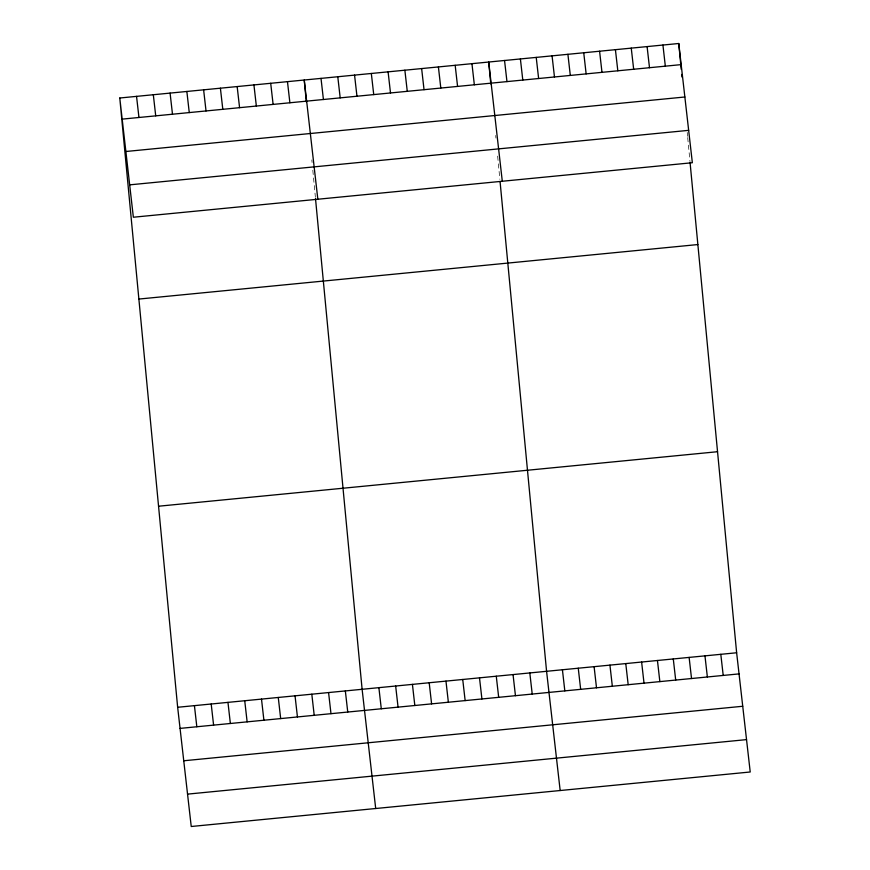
<?xml version="1.0" encoding="UTF-8"?>
<svg xmlns="http://www.w3.org/2000/svg" width="870" height="870" viewBox="0 0 870 870"><rect width="100%" height="100%" fill="white"/><g stroke="black" fill="none" stroke-linecap="round" stroke-linejoin="round"><path stroke-width="0.65" stroke-dasharray="4.35 3.26" d="M687.213 132.436L687.583 136.296M687.702 137.59L689.91 160.787M495.693 135.492L495.933 138.069M497.651 156.121L498.26 162.559M498.379 163.854L499.848 179.318M311.83 159.928L312.08 162.505M312.808 170.237L313.428 176.686M313.548 177.969L315.386 197.305"/><path stroke-width="1.3" d="M119.777 98.005L678.763 43.5L692.346 162.723L133.36 217.228L119.777 98.005L177.654 707.277L191.237 826.5L750.223 771.994L736.64 652.772L690.03 162.07M122.181 119.125L681.177 64.619M125.867 151.5L684.864 96.994M129.673 184.853L688.659 130.348M138.874 299.062L697.86 244.557M158.547 506.22L717.543 451.715M177.654 707.277L736.64 652.772M180.057 728.397L739.043 673.891M183.744 760.771L742.73 706.266M187.539 794.125L746.536 739.62M662.929 45.044L665.332 66.163M720.806 654.316L723.209 675.435M647.095 46.589L649.498 67.708M704.961 655.86L707.364 676.98M631.25 48.133L633.664 69.252M689.127 657.405L691.53 678.524M615.416 49.677L617.82 70.796M673.282 658.949L675.696 680.068M599.582 51.221L601.986 72.34M657.448 660.493L659.851 681.612M583.737 52.765L586.141 73.885M641.614 662.037L644.018 683.157M567.903 54.31L570.307 75.429M625.769 663.582L628.183 684.701M552.058 55.854L554.473 76.973M609.935 665.126L612.339 686.245M536.224 57.398L538.628 78.517M594.101 666.67L596.505 687.789M520.39 58.942L522.794 80.062M578.256 668.214L580.66 689.334M504.546 60.487L506.96 81.606M562.422 669.759L564.826 690.878M502.294 181.254L488.712 62.031L490.789 83.944M560.171 790.525L546.577 671.303L500.098 181.895M471.942 63.662L474.346 84.781M529.808 672.945L532.222 694.064M455.173 65.304L457.576 86.424M513.039 674.576L515.453 695.695M438.404 66.936L440.807 88.055M496.27 676.207L498.684 697.327M421.635 68.567L424.038 89.686M479.5 677.85L481.915 698.969M404.865 70.209L407.269 91.328M462.731 679.481L465.145 700.6M388.096 71.84L390.499 92.959M445.962 681.112L448.365 702.231M371.327 73.471L373.73 94.602M429.193 682.754L431.596 703.873M354.558 75.114L356.961 96.233M412.423 684.385L414.827 705.505M337.788 76.745L340.192 97.864M395.654 686.017L398.058 707.136M321.008 78.387L323.422 99.506M378.885 687.659L381.288 708.778M317.833 199.241L304.239 80.018L306.327 101.931M375.699 808.513L362.116 689.29L315.505 198.588M287.47 81.649L289.884 102.769M345.346 690.932L347.75 712.051M270.7 83.292L273.115 104.411M328.577 692.563L330.981 713.683M253.931 84.923L256.345 106.042M311.808 694.195L314.211 715.314M237.162 86.554L239.576 107.673M295.039 695.837L297.442 716.956M220.393 88.196L222.807 109.315M278.269 697.468L280.673 718.587M203.624 89.827L206.027 110.947M261.5 699.099L263.904 720.219M186.854 91.459L189.258 112.578M244.731 700.741L247.134 721.861M170.085 93.101L172.488 114.22M227.962 702.373L230.365 723.492M153.316 94.732L155.719 115.851M211.192 704.004L213.596 725.123M136.546 96.363L138.95 117.483M194.423 705.646L196.827 726.765M678.763 43.5L681.221 69.274M681.71 74.428L681.949 77.006"/></g></svg>
